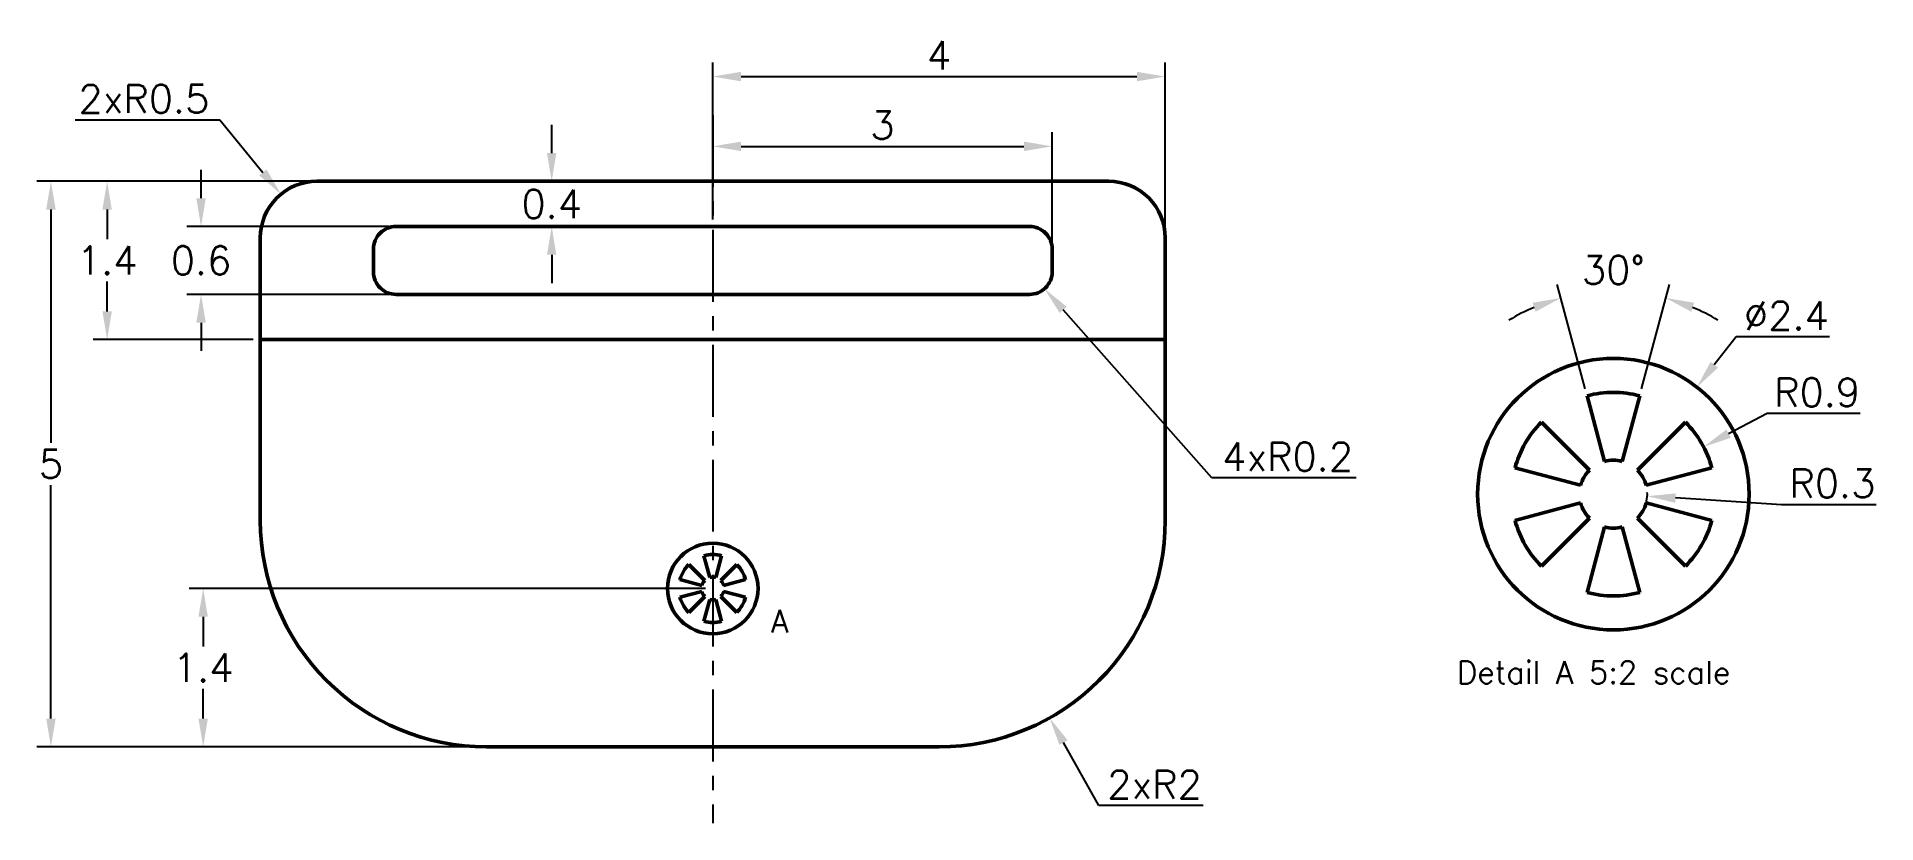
# Model space of a CAD drawing. Header units: millimetres. Extents: x 670.3 to 686.6, y -254.7 to -247.8.
import ezdxf

# ---------------------------------------------------------------- set-up
doc = ezdxf.new("R2010")
doc.units = ezdxf.units.MM
doc.linetypes.add('CENTER', pattern=[50.8, 31.75, -6.35, 6.35, -6.35])
doc.layers.add('dim', color=252, linetype='Continuous', transparency=0.4)
doc.styles.get("Standard").update_dxf_attribs({"font": 'simplex.shx'})
doc.dimstyles.new('ISO-25', dxfattribs={"dimscale": 0.1, "dimtxt": 2.5, "dimasz": 2.5, "dimexe": 1.25, "dimexo": 0.625, "dimtad": 1, "dimtih": 1, "dimtoh": 1, "dimdsep": 46, "dimtxsty": 'Standard', "dimcen": 0, "dimadec": 0, "dimazin": 0, "dimtfac": 1, "dimtofl": 0, "dimtmove": 0, "dimatfit": 3, "dimfxl": 1, "dimarcsym": 0})

# ---------------------------------------------------------------- blocks, each defined once
blk = doc.blocks.new('*D3')
at = {"layer": 'Defpoints', "color": 0, "transparency": 16777216}
for p in [(680.284, -248.143), (676.284, -249.069), (680.284, -249.569)]:
    blk.add_point(p, dxfattribs=at)
at = {"layer": 'dim', "color": 0, "lineweight": -2, "transparency": 16777216}
for p, q in [((676.284, -249.006), (676.284, -248.018)), ((676.534, -248.143), (680.034, -248.143)), ((680.284, -249.506), (680.284, -248.018))]:
    blk.add_line(p, q, dxfattribs=at)
at = {"layer": 'dim', "color": 0, "transparency": 16777216}
for points in [[(676.534, -248.101), (676.534, -248.185), (676.284, -248.143)], [(680.034, -248.101), (680.034, -248.185), (680.284, -248.143)]]:
    blk.add_solid(points, dxfattribs=at)
at = {"layer": 'dim', "color": 0, "transparency": 16777216, "insert": (678.284, -247.955), "char_height": 0.25, "attachment_point": 5}
blk.add_mtext('4', dxfattribs=at)
blk = doc.blocks.new('*D4')
at = {"layer": 'Defpoints', "color": 0, "transparency": 16777216}
for p in [(679.284, -248.76), (676.284, -249.469), (679.284, -249.769)]:
    blk.add_point(p, dxfattribs=at)
at = {"layer": 'dim', "color": 0, "lineweight": -2, "transparency": 16777216}
for p, q in [((676.284, -249.406), (676.284, -248.635)), ((679.284, -249.706), (679.284, -248.635)), ((676.534, -248.76), (679.034, -248.76))]:
    blk.add_line(p, q, dxfattribs=at)
at = {"layer": 'dim', "color": 0, "transparency": 16777216}
for points in [[(676.534, -248.718), (676.534, -248.802), (676.284, -248.76)], [(679.034, -248.718), (679.034, -248.802), (679.284, -248.76)]]:
    blk.add_solid(points, dxfattribs=at)
at = {"layer": 'dim', "color": 0, "transparency": 16777216, "insert": (677.784, -248.573), "char_height": 0.25, "attachment_point": 5}
blk.add_mtext('3', dxfattribs=at)
blk = doc.blocks.new('*D5')
at = {"layer": 'Defpoints', "color": 0, "transparency": 16777216}
for p in [(672.784, -249.069), (670.433, -254.069), (674.284, -254.069)]:
    blk.add_point(p, dxfattribs=at)
at = {"layer": 'dim', "color": 0, "lineweight": -2, "transparency": 16777216}
for p, q in [((672.721, -249.069), (670.308, -249.069)), ((670.433, -249.319), (670.433, -251.381)), ((670.433, -253.819), (670.433, -251.756)), ((674.221, -254.069), (670.308, -254.069))]:
    blk.add_line(p, q, dxfattribs=at)
at = {"layer": 'dim', "color": 0, "transparency": 16777216}
for points in [[(670.391, -249.319), (670.475, -249.319), (670.433, -249.069)], [(670.391, -253.819), (670.475, -253.819), (670.433, -254.069)]]:
    blk.add_solid(points, dxfattribs=at)
at = {"layer": 'dim', "color": 0, "transparency": 16777216, "insert": (670.433, -251.569), "char_height": 0.25, "attachment_point": 5}
blk.add_mtext('5', dxfattribs=at)
blk = doc.blocks.new('*D6')
at = {"layer": 'Defpoints', "color": 0, "transparency": 16777216}
for p in [(672.784, -249.069), (670.93, -250.469), (672.284, -250.469)]:
    blk.add_point(p, dxfattribs=at)
at = {"layer": 'dim', "color": 0, "lineweight": -2, "transparency": 16777216}
for p, q in [((672.721, -249.069), (670.805, -249.069)), ((670.93, -249.319), (670.93, -249.581)), ((670.93, -250.219), (670.93, -249.956)), ((672.221, -250.469), (670.805, -250.469))]:
    blk.add_line(p, q, dxfattribs=at)
at = {"layer": 'dim', "color": 0, "transparency": 16777216}
for points in [[(670.888, -249.319), (670.971, -249.319), (670.93, -249.069)], [(670.888, -250.219), (670.971, -250.219), (670.93, -250.469)]]:
    blk.add_solid(points, dxfattribs=at)
at = {"layer": 'dim', "color": 0, "transparency": 16777216, "insert": (670.93, -249.769), "char_height": 0.25, "attachment_point": 5}
blk.add_mtext('1.4', dxfattribs=at)
blk = doc.blocks.new('*D7')
at = {"layer": 'Defpoints', "color": 0, "transparency": 16777216}
for p in [(673.484, -249.469), (671.76, -250.069), (673.484, -250.069)]:
    blk.add_point(p, dxfattribs=at)
at = {"layer": 'dim', "color": 0, "lineweight": -2, "transparency": 16777216}
for p, q in [((671.76, -249.219), (671.76, -248.969)), ((673.421, -249.469), (671.635, -249.469)), ((673.421, -250.069), (671.635, -250.069)), ((671.76, -250.319), (671.76, -250.569))]:
    blk.add_line(p, q, dxfattribs=at)
at = {"layer": 'dim', "color": 0, "transparency": 16777216}
for points in [[(671.718, -249.219), (671.802, -249.219), (671.76, -249.469)], [(671.718, -250.319), (671.802, -250.319), (671.76, -250.069)]]:
    blk.add_solid(points, dxfattribs=at)
at = {"layer": 'dim', "color": 0, "transparency": 16777216, "insert": (671.76, -249.769), "char_height": 0.25, "attachment_point": 5}
blk.add_mtext('0.6', dxfattribs=at)
blk = doc.blocks.new('*D8')
at = {"layer": 'Defpoints', "color": 0, "transparency": 16777216}
for p in [(678.284, -252.069), (679.262, -253.813)]:
    blk.add_point(p, dxfattribs=at)
at = {"layer": 'dim', "color": 0, "lineweight": -2, "transparency": 16777216}
for p, q in [((679.698, -254.589), (679.385, -254.031)), ((680.618, -254.589), (679.698, -254.589))]:
    blk.add_line(p, q, dxfattribs=at)
at = {"layer": 'dim', "color": 0, "transparency": 16777216}
blk.add_solid([(679.421, -254.011), (679.348, -254.051), (679.262, -253.813)], dxfattribs=at)
at = {"layer": 'dim', "color": 0, "transparency": 16777216, "insert": (680.189, -254.402), "char_height": 0.25, "attachment_point": 5}
blk.add_mtext('2xR2', dxfattribs=at)
blk = doc.blocks.new('*D9')
at = {"layer": 'Defpoints', "color": 0, "transparency": 16777216}
for p in [(672.466, -249.183), (672.784, -249.569)]:
    blk.add_point(p, dxfattribs=at)
at = {"layer": 'dim', "color": 0, "lineweight": -2, "transparency": 16777216}
for p, q in [((670.648, -248.527), (671.925, -248.527)), ((671.925, -248.527), (672.307, -248.99))]:
    blk.add_line(p, q, dxfattribs=at)
at = {"layer": 'dim', "color": 0, "transparency": 16777216}
blk.add_solid([(672.339, -248.964), (672.275, -249.017), (672.466, -249.183)], dxfattribs=at)
at = {"layer": 'dim', "color": 0, "transparency": 16777216, "insert": (671.255, -248.34), "char_height": 0.25, "attachment_point": 5}
blk.add_mtext('2xR0.5', dxfattribs=at)
blk = doc.blocks.new('*D10')
at = {"layer": 'Defpoints', "color": 0, "transparency": 16777216}
for p in [(679.084, -249.869), (679.216, -250.019)]:
    blk.add_point(p, dxfattribs=at)
at = {"layer": 'dim', "color": 0, "lineweight": -2, "transparency": 16777216}
for p, q in [((680.697, -251.691), (679.382, -250.206)), ((681.973, -251.691), (680.697, -251.691))]:
    blk.add_line(p, q, dxfattribs=at)
at = {"layer": 'dim', "color": 0, "transparency": 16777216}
blk.add_solid([(679.413, -250.178), (679.351, -250.233), (679.216, -250.019)], dxfattribs=at)
at = {"layer": 'dim', "color": 0, "transparency": 16777216, "insert": (681.366, -251.504), "char_height": 0.25, "attachment_point": 5}
blk.add_mtext('4xR0.2', dxfattribs=at)
blk = doc.blocks.new('*D11')
at = {"layer": 'Defpoints', "color": 0, "transparency": 16777216}
for p in [(671.779, -252.669), (676.284, -252.669), (674.284, -254.069)]:
    blk.add_point(p, dxfattribs=at)
at = {"layer": 'dim', "color": 0, "lineweight": -2, "transparency": 16777216}
for p, q in [((676.221, -252.669), (671.654, -252.669)), ((671.779, -252.919), (671.779, -253.181)), ((671.779, -253.819), (671.779, -253.556)), ((674.221, -254.069), (671.654, -254.069))]:
    blk.add_line(p, q, dxfattribs=at)
at = {"layer": 'dim', "color": 0, "transparency": 16777216}
for points in [[(671.737, -252.919), (671.82, -252.919), (671.779, -252.669)], [(671.737, -253.819), (671.82, -253.819), (671.779, -254.069)]]:
    blk.add_solid(points, dxfattribs=at)
at = {"layer": 'dim', "color": 0, "transparency": 16777216, "insert": (671.779, -253.369), "char_height": 0.25, "attachment_point": 5}
blk.add_mtext('1.4', dxfattribs=at)
blk = doc.blocks.new('*D12')
at = {"layer": 'Defpoints', "color": 0, "transparency": 16777216}
for p in [(684.984, -250.889), (683.507, -252.781)]:
    blk.add_point(p, dxfattribs=at)
at = {"layer": 'dim', "color": 0, "lineweight": -2, "transparency": 16777216}
for p, q in [((685.331, -250.444), (685.138, -250.692)), ((686.156, -250.444), (685.331, -250.444))]:
    blk.add_line(p, q, dxfattribs=at)
at = {"layer": 'dim', "color": 0, "transparency": 16777216}
blk.add_solid([(685.105, -250.666), (685.171, -250.717), (684.984, -250.889)], dxfattribs=at)
at = {"layer": 'dim', "color": 0, "transparency": 16777216, "insert": (685.775, -250.257), "char_height": 0.25, "attachment_point": 5}
blk.add_mtext('∅2.4', dxfattribs=at)
blk = doc.blocks.new('*D15')
at = {"layer": 'Defpoints', "color": 0, "transparency": 16777216}
for p in [(684.402, -250.047), (684.013, -250.965), (684.479, -250.965), (684.168, -251.545), (684.323, -251.545)]:
    blk.add_point(p, dxfattribs=at)
at = {"layer": 'dim', "color": 0, "lineweight": -2, "transparency": 16777216}
for p, q in [((683.997, -250.905), (683.749, -249.981)), ((684.495, -250.905), (684.743, -249.981))]:
    blk.add_line(p, q, dxfattribs=at)
for start, end in [(112.9888, 120.9776), (59.0224, 67.0112)]:
    blk.add_arc((684.246, -251.835), 1.794, start, end, dxfattribs=at)
at = {"layer": 'dim', "color": 0, "transparency": 16777216}
for points in [[(683.531, -250.143), (683.558, -250.222), (683.781, -250.101)], [(684.933, -250.222), (684.96, -250.143), (684.71, -250.101)]]:
    blk.add_solid(points, dxfattribs=at)
at = {"layer": 'dim', "color": 0, "transparency": 16777216, "insert": (684.246, -249.853), "char_height": 0.25, "attachment_point": 5}
blk.add_mtext('30°', dxfattribs=at)
blk = doc.blocks.new('*D16')
at = {"layer": 'Defpoints', "color": 0, "transparency": 16777216}
for p in [(685.043, -251.417), (684.246, -251.835)]:
    blk.add_point(p, dxfattribs=at)
at = {"layer": 'dim', "color": 0, "lineweight": -2, "transparency": 16777216}
for p, q in [((685.604, -251.123), (685.264, -251.301)), ((686.428, -251.123), (685.604, -251.123))]:
    blk.add_line(p, q, dxfattribs=at)
at = {"layer": 'dim', "color": 0, "transparency": 16777216}
blk.add_solid([(685.245, -251.264), (685.284, -251.337), (685.043, -251.417)], dxfattribs=at)
at = {"layer": 'dim', "color": 0, "transparency": 16777216, "insert": (686.047, -250.935), "char_height": 0.25, "attachment_point": 5}
blk.add_mtext('R0.9', dxfattribs=at)
blk = doc.blocks.new('*D17')
at = {"layer": 'Defpoints', "color": 0, "transparency": 16777216}
for p in [(684.246, -251.835), (684.545, -251.853)]:
    blk.add_point(p, dxfattribs=at)
at = {"layer": 'dim', "color": 0, "lineweight": -2, "transparency": 16777216}
for p, q in [((685.733, -251.928), (684.795, -251.869)), ((686.569, -251.928), (685.733, -251.928))]:
    blk.add_line(p, q, dxfattribs=at)
blk.add_arc((684.246, -251.835), 0.3, 332.5425, 3.0634, dxfattribs=at)
at = {"layer": 'dim', "color": 0, "transparency": 16777216}
blk.add_solid([(684.797, -251.828), (684.792, -251.911), (684.545, -251.853)], dxfattribs=at)
at = {"layer": 'dim', "color": 0, "transparency": 16777216, "insert": (686.182, -251.74), "char_height": 0.25, "attachment_point": 5}
blk.add_mtext('R0.3', dxfattribs=at)
blk = doc.blocks.new('*D19')
at = {"layer": 'Defpoints', "color": 0, "transparency": 16777216}
for p in [(674.86, -249.069), (676.284, -249.069), (676.284, -249.469)]:
    blk.add_point(p, dxfattribs=at)
at = {"layer": 'dim', "color": 0, "lineweight": -2, "transparency": 16777216}
for p, q in [((674.86, -248.819), (674.86, -248.569)), ((676.221, -249.069), (674.735, -249.069)), ((676.221, -249.469), (674.735, -249.469)), ((674.86, -249.719), (674.86, -249.969))]:
    blk.add_line(p, q, dxfattribs=at)
at = {"layer": 'dim', "color": 0, "transparency": 16777216}
for points in [[(674.818, -248.819), (674.901, -248.819), (674.86, -249.069)], [(674.818, -249.719), (674.901, -249.719), (674.86, -249.469)]]:
    blk.add_solid(points, dxfattribs=at)
at = {"layer": 'dim', "color": 0, "transparency": 16777216, "insert": (674.86, -249.269), "char_height": 0.25, "attachment_point": 5}
blk.add_mtext('0.4', dxfattribs=at)

msp = doc.modelspace()

# ---------------------------------------------------------------- linework, layer by layer
at = {"linetype": 'CENTER', "ltscale": 0.02, "transparency": 33554513}
msp.add_line((676.284, -248.483), (676.284, -254.744), dxfattribs=at)
at = {"lineweight": 50}
for p, q in [((672.284, -250.469), (680.284, -250.469)), ((684.168, -251.545), (684.013, -250.965)), ((684.323, -251.545), (684.479, -250.965)), ((684.034, -251.623), (683.609, -251.198)), ((684.458, -251.623), (684.882, -251.198)), ((683.956, -251.757), (683.376, -251.602)), ((684.535, -251.757), (685.115, -251.602)), ((683.956, -251.912), (683.376, -252.068)), ((684.034, -252.047), (683.609, -252.471)), ((684.458, -252.047), (684.882, -252.471)), ((684.535, -251.912), (685.115, -252.068)), ((684.168, -252.124), (684.013, -252.704)), ((684.323, -252.124), (684.479, -252.704)), ((676.213, -252.598), (676.072, -252.457)), ((676.258, -252.572), (676.206, -252.379)), ((676.31, -252.572), (676.362, -252.379)), ((676.355, -252.598), (676.496, -252.457)), ((676.187, -252.643), (675.994, -252.591)), ((676.187, -252.695), (675.994, -252.746)), ((676.38, -252.643), (676.574, -252.591)), ((676.38, -252.695), (676.574, -252.746)), ((676.213, -252.739), (676.072, -252.881)), ((676.258, -252.765), (676.206, -252.959)), ((676.31, -252.765), (676.362, -252.959)), ((676.355, -252.739), (676.496, -252.881))]:
    msp.add_line(p, q, dxfattribs=at)
for points in [[(674.284, -254.069), (678.284, -254.069, 0.414214), (680.284, -252.069), (680.284, -249.569, 0.414214), (679.784, -249.069), (672.784, -249.069, 0.414214), (672.284, -249.569), (672.284, -252.069, 0.414214)], [(673.484, -250.069), (679.084, -250.069, 0.414214), (679.284, -249.869), (679.284, -249.669, 0.414214), (679.084, -249.469), (673.484, -249.469, 0.414214), (673.284, -249.669), (673.284, -249.869, 0.414214)]]:
    msp.add_lwpolyline(points, format="xyb", close=True, dxfattribs=at)
for centre, radius in [((684.246, -251.835), 1.2), ((676.284, -252.669), 0.4)]:
    msp.add_circle(centre, radius, dxfattribs=at)
for centre, radius, start, end in [((684.246, -251.835), 0.9, 75, 105), ((684.246, -251.835), 0.9, 135, 165), ((684.246, -251.835), 0.9, 15, 45), ((684.246, -251.835), 0.3, 75, 105), ((684.246, -251.835), 0.3, 135, 165), ((684.246, -251.835), 0.3, 15, 45), ((684.246, -251.835), 0.3, 195, 225), ((684.246, -251.835), 0.3, 315, 345), ((684.246, -251.835), 0.9, 195, 225), ((684.246, -251.835), 0.3, 255, 285), ((684.246, -251.835), 0.9, 315, 345), ((676.284, -252.669), 0.3, 75, 105), ((676.284, -252.669), 0.3, 135, 165), ((676.284, -252.669), 0.3, 15, 45), ((676.284, -252.669), 0.1, 135, 165), ((676.284, -252.669), 0.1, 195, 225), ((676.284, -252.669), 0.1, 75, 105), ((676.284, -252.669), 0.1, 15, 45), ((676.284, -252.669), 0.1, 315, 345), ((676.284, -252.669), 0.3, 195, 225), ((676.284, -252.669), 0.1, 255, 285), ((676.284, -252.669), 0.3, 315, 345), ((684.246, -251.835), 0.9, 255, 285), ((676.284, -252.669), 0.3, 255, 285)]:
    msp.add_arc(centre, radius, start, end, dxfattribs=at)

# ---------------------------------------------------------------- texts
at = {"layer": 'dim', "char_height": 0.2, "attachment_point": 1}
for s, width, insert in [('A', 0.87683, (676.799, -252.859)), ('Detail A 5:2 scale', 5.51202, (682.863, -253.311))]:
    msp.add_mtext_dynamic_manual_height_columns(s, width=width, gutter_width=12.5, heights=[0], dxfattribs=dict(at, insert=insert))

# ---------------------------------------------------------------- dimensions: what is measured, and where the dimension line sits
at = {"layer": 'dim'}
for base, p1, p2, picture, middle in [((680.284, -248.143), (676.284, -249.069), (680.284, -249.569), '*D3', (678.284, -248.143)), ((679.284, -248.76), (676.284, -249.469), (679.284, -249.769), '*D4', (677.784, -248.76))]:
    dim = msp.add_linear_dim(base=base, p1=p1, p2=p2, dimstyle='ISO-25', dxfattribs=at)
    dim.commit()
    dim.dimension.update_dxf_attribs({"geometry": picture, "text_midpoint": middle, "dimtype": 160})
for center, mpoint, text, picture, middle in [((672.784, -249.569), (672.466, -249.183), '2x<>', '*D9', (671.255, -248.527)), ((679.084, -249.869), (679.216, -250.019), '4x<>', '*D10', (681.366, -251.691)), ((678.284, -252.069), (679.262, -253.813), '2x<>', '*D8', (680.189, -254.589))]:
    dim = msp.add_radius_dim(center=center, mpoint=mpoint, text=text, dimstyle='ISO-25', dxfattribs=at)
    dim.commit()
    dim.dimension.update_dxf_attribs({"geometry": picture, "text_midpoint": middle, "dimtype": 164})
dim = msp.add_linear_dim(base=(674.86, -249.069), p1=(676.284, -249.469), p2=(676.284, -249.069), angle=90, dimstyle='ISO-25', dxfattribs=at)
dim.commit()
dim.dimension.update_dxf_attribs({"geometry": '*D19', "text_midpoint": (674.86, -249.269)})
for base, p1, p2, picture, middle in [((670.433, -254.069), (672.784, -249.069), (674.284, -254.069), '*D5', (670.433, -251.569)), ((670.93, -250.469), (672.784, -249.069), (672.284, -250.469), '*D6', (670.93, -249.769)), ((671.76, -250.069), (673.484, -249.469), (673.484, -250.069), '*D7', (671.76, -249.769)), ((671.779, -252.669), (674.284, -254.069), (676.284, -252.669), '*D11', (671.779, -253.369))]:
    dim = msp.add_linear_dim(base=base, p1=p1, p2=p2, angle=90, dimstyle='ISO-25', dxfattribs=at)
    dim.commit()
    dim.dimension.update_dxf_attribs({"geometry": picture, "text_midpoint": middle, "dimtype": 160})
dim = msp.add_angular_dim_2l(base=(684.402, -250.047), line1=((684.323, -251.545), (684.479, -250.965)), line2=((684.168, -251.545), (684.013, -250.965)), dimstyle='ISO-25', dxfattribs=at)
dim.commit()
dim.dimension.update_dxf_attribs({"geometry": '*D15', "text_midpoint": (684.246, -249.853)})
dim = msp.add_diameter_dim_2p(p1=(683.507, -252.781), p2=(684.984, -250.889), dimstyle='ISO-25', dxfattribs=at)
dim.commit()
dim.dimension.update_dxf_attribs({"geometry": '*D12', "text_midpoint": (685.775, -250.444), "dimtype": 163})
for mpoint, picture, middle in [((685.043, -251.417), '*D16', (686.047, -251.123)), ((684.545, -251.853), '*D17', (685.733, -251.928))]:
    dim = msp.add_radius_dim(center=(684.246, -251.835), mpoint=mpoint, dimstyle='ISO-25', dxfattribs=at)
    dim.commit()
    dim.dimension.update_dxf_attribs({"geometry": picture, "text_midpoint": middle, "dimtype": 164})

doc.saveas('drawing.dxf')
